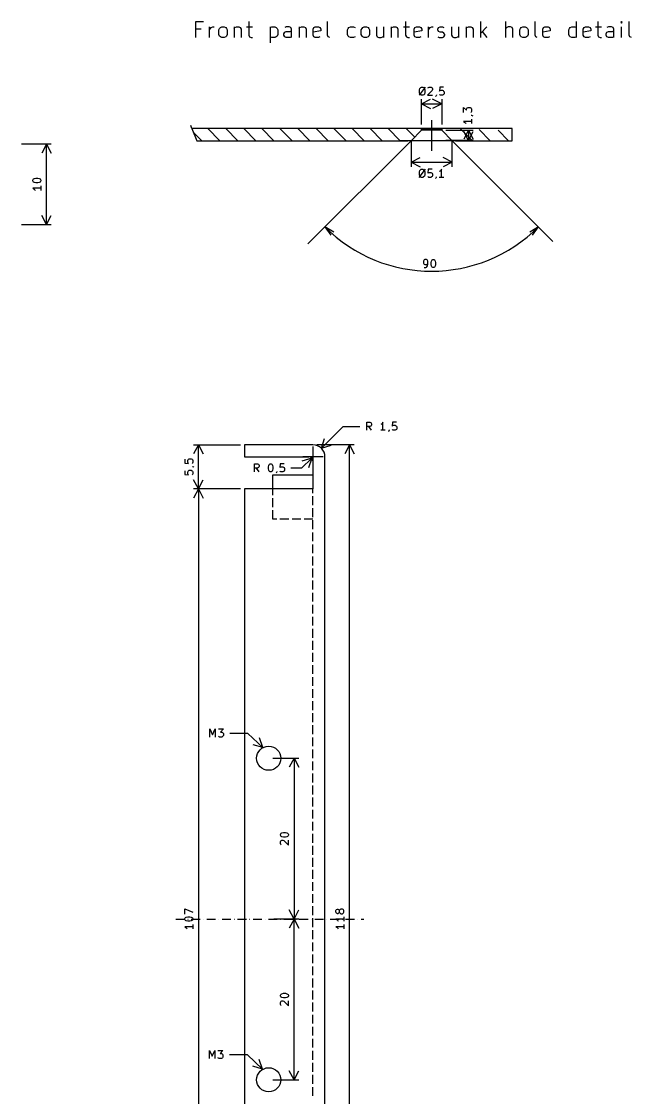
# Model space of a CAD drawing. Extents: x 111 to 500, y -217 to 4.
# Drawn here: x 423.8 to 499.7, y -129.5 to 4.4 of the extents above; entities that cross this region are included whole.
import ezdxf

# ---------------------------------------------------------------- set-up
doc = ezdxf.new("R2010")
doc.units = 0
doc.layers.add('BLACK', color=7, linetype='CONTINUOUS')

msp = doc.modelspace()

# ---------------------------------------------------------------- linework, layer by layer
at = {"layer": 'BLACK', "linetype": 'CONTINUOUS'}
for p, q in [((445.492052, 2.354513), (445.492052, 4.354513)), ((445.492052, 4.354513), (446.444433, 4.354513)), ((452.063481, 4.354513), (452.063481, 2.640228)), ((461.873006, 2.640228), (461.873006, 4.354513)), ((471.587293, 4.354513), (471.587293, 2.640228)), ((480.920627, 2.354513), (480.920627, 4.354513)), ((484.063485, 2.354513), (484.063485, 4.354513)), ((487.682533, 2.640228), (487.682533, 4.354513)), ((492.825391, 2.354513), (492.825391, 4.354513)), ((495.492058, 4.354513), (495.492058, 2.640228)), ((498.444439, 4.354513), (498.349201, 4.259275)), ((498.349201, 4.259275), (498.444439, 4.164037)), ((498.539677, 4.259275), (498.444439, 4.354513)), ((498.444439, 4.354513), (498.444439, 4.164037)), ((498.444439, 4.164037), (498.539677, 4.259275)), ((499.39682, 2.640228), (499.39682, 4.354513)), ((446.158719, 3.402132), (445.492052, 3.402132)), ((447.206338, 2.354513), (447.206338, 3.687847)), ((447.206338, 3.306894), (447.301576, 3.497371)), ((447.301576, 3.497371), (447.396814, 3.592609)), ((447.396814, 3.592609), (447.58729, 3.687847)), ((447.58729, 3.687847), (447.777767, 3.687847)), ((448.349195, 3.306894), (448.444433, 3.497371)), ((448.349195, 2.735466), (448.349195, 3.306894)), ((448.444433, 2.54499), (448.349195, 2.735466)), ((448.444433, 3.497371), (448.539671, 3.592609)), ((448.539671, 3.592609), (448.730147, 3.687847)), ((448.730147, 3.687847), (449.015862, 3.687847)), ((449.015862, 3.687847), (449.206338, 3.592609)), ((449.206338, 3.592609), (449.301576, 3.497371)), ((449.301576, 3.497371), (449.396814, 3.306894)), ((449.396814, 2.735466), (449.301576, 2.54499)), ((449.396814, 3.306894), (449.396814, 2.735466)), ((450.253957, 3.687847), (450.253957, 2.354513)), ((450.253957, 3.497371), (450.349195, 3.592609)), ((450.349195, 3.592609), (450.539671, 3.687847)), ((450.539671, 3.687847), (450.825386, 3.687847)), ((450.825386, 3.687847), (451.015862, 3.592609)), ((451.015862, 3.592609), (451.1111, 3.402132)), ((451.1111, 3.402132), (451.1111, 2.354513)), ((451.777767, 3.687847), (452.539671, 3.687847)), ((454.730148, 3.687847), (454.730148, 1.687847)), ((454.730148, 3.592609), (454.920624, 3.687847)), ((454.920624, 3.687847), (455.301577, 3.687847)), ((455.301577, 3.687847), (455.492053, 3.592609)), ((455.492053, 3.592609), (455.587291, 3.497371)), ((455.587291, 3.497371), (455.682529, 3.306894)), ((455.682529, 2.735466), (455.587291, 2.54499)), ((455.682529, 3.306894), (455.682529, 2.735466)), ((456.444434, 2.830704), (456.539672, 3.02118)), ((456.444434, 2.640228), (456.444434, 2.830704)), ((456.730148, 3.687847), (456.539672, 3.592609)), ((456.539672, 3.02118), (456.730148, 3.116418)), ((457.111101, 3.687847), (456.730148, 3.687847)), ((456.730148, 3.116418), (457.206339, 3.116418)), ((457.301577, 3.592609), (457.111101, 3.687847)), ((457.206339, 3.116418), (457.396815, 3.211656)), ((457.396815, 3.402132), (457.301577, 3.592609)), ((457.396815, 2.354513), (457.396815, 3.402132)), ((458.349196, 3.687847), (458.349196, 2.354513)), ((458.349196, 3.497371), (458.444434, 3.592609)), ((458.444434, 3.592609), (458.63491, 3.687847)), ((458.63491, 3.687847), (458.920625, 3.687847)), ((458.920625, 3.687847), (459.111101, 3.592609)), ((459.111101, 3.592609), (459.206339, 3.402132)), ((459.206339, 3.402132), (459.206339, 2.354513)), ((460.063482, 3.402132), (460.15872, 3.592609)), ((460.063482, 2.640228), (460.063482, 3.402132)), ((461.015863, 3.211656), (460.063482, 3.02118)), ((460.15872, 3.592609), (460.349196, 3.687847)), ((460.349196, 3.687847), (460.730149, 3.687847)), ((460.730149, 3.687847), (460.920625, 3.592609)), ((460.920625, 3.592609), (461.015863, 3.402132)), ((461.015863, 3.402132), (461.015863, 3.211656)), ((464.349197, 3.306894), (464.444435, 3.497371)), ((464.349197, 2.735466), (464.349197, 3.306894)), ((464.444435, 2.54499), (464.349197, 2.735466)), ((464.444435, 3.497371), (464.539673, 3.592609)), ((464.539673, 3.592609), (464.730149, 3.687847)), ((464.730149, 3.687847), (465.111102, 3.687847)), ((465.111102, 3.687847), (465.301578, 3.592609)), ((466.063483, 3.306894), (466.158721, 3.497371)), ((466.063483, 2.735466), (466.063483, 3.306894)), ((466.158721, 2.54499), (466.063483, 2.735466)), ((466.158721, 3.497371), (466.253959, 3.592609)), ((466.253959, 3.592609), (466.444435, 3.687847)), ((466.444435, 3.687847), (466.73015, 3.687847)), ((466.73015, 3.687847), (466.920626, 3.592609)), ((466.920626, 3.592609), (467.015864, 3.497371)), ((467.015864, 3.497371), (467.111102, 3.306894)), ((467.111102, 2.735466), (467.015864, 2.54499)), ((467.111102, 3.306894), (467.111102, 2.735466)), ((467.968245, 3.687847), (467.968245, 2.640228)), ((468.825388, 3.687847), (468.825388, 2.354513)), ((469.777769, 3.687847), (469.777769, 2.354513)), ((469.777769, 3.497371), (469.873007, 3.592609)), ((469.873007, 3.592609), (470.063483, 3.687847)), ((470.063483, 3.687847), (470.349198, 3.687847)), ((470.349198, 3.687847), (470.539674, 3.592609)), ((470.539674, 3.592609), (470.634912, 3.402132)), ((470.634912, 3.402132), (470.634912, 2.354513)), ((471.301579, 3.687847), (472.063483, 3.687847)), ((472.634912, 3.402132), (472.73015, 3.592609)), ((472.634912, 2.640228), (472.634912, 3.402132)), ((473.587293, 3.211656), (472.634912, 3.02118)), ((472.73015, 3.592609), (472.920626, 3.687847)), ((472.920626, 3.687847), (473.301579, 3.687847)), ((473.301579, 3.687847), (473.492055, 3.592609)), ((473.492055, 3.592609), (473.587293, 3.402132)), ((473.587293, 3.402132), (473.587293, 3.211656)), ((474.444436, 2.354513), (474.444436, 3.687847)), ((474.444436, 3.306894), (474.539674, 3.497371)), ((474.539674, 3.497371), (474.634912, 3.592609)), ((474.634912, 3.592609), (474.825388, 3.687847)), ((474.825388, 3.687847), (475.015865, 3.687847)), ((475.587293, 3.402132), (475.682531, 3.592609)), ((475.587293, 3.306894), (475.587293, 3.402132)), ((475.682531, 3.116418), (475.587293, 3.306894)), ((475.682531, 3.592609), (475.873007, 3.687847)), ((475.873007, 3.02118), (475.682531, 3.116418)), ((475.873007, 3.687847), (476.158721, 3.687847)), ((476.158721, 3.02118), (475.873007, 3.02118)), ((476.158721, 3.687847), (476.349198, 3.592609)), ((476.349198, 2.925942), (476.158721, 3.02118)), ((476.444436, 2.735466), (476.349198, 2.925942)), ((476.444436, 2.640228), (476.444436, 2.735466)), ((477.301579, 3.687847), (477.301579, 2.640228)), ((478.158722, 3.687847), (478.158722, 2.354513)), ((479.111103, 3.687847), (479.111103, 2.354513)), ((479.111103, 3.497371), (479.206341, 3.592609)), ((479.206341, 3.592609), (479.396817, 3.687847)), ((479.396817, 3.687847), (479.682532, 3.687847)), ((479.682532, 3.687847), (479.873008, 3.592609)), ((479.873008, 3.592609), (479.968246, 3.402132)), ((479.968246, 3.402132), (479.968246, 2.354513)), ((481.682532, 3.687847), (480.920627, 2.925942)), ((481.111103, 3.116418), (481.682532, 2.354513)), ((484.158723, 3.592609), (484.063485, 3.497371)), ((484.349199, 3.687847), (484.158723, 3.592609)), ((484.634914, 3.687847), (484.349199, 3.687847)), ((484.82539, 3.592609), (484.634914, 3.687847)), ((484.920628, 3.402132), (484.82539, 3.592609)), ((484.920628, 2.354513), (484.920628, 3.402132)), ((485.777771, 3.306894), (485.873009, 3.497371)), ((485.777771, 2.735466), (485.777771, 3.306894)), ((485.873009, 2.54499), (485.777771, 2.735466)), ((485.873009, 3.497371), (485.968247, 3.592609)), ((485.968247, 3.592609), (486.158723, 3.687847)), ((486.158723, 3.687847), (486.444438, 3.687847)), ((486.444438, 3.687847), (486.634914, 3.592609)), ((486.634914, 3.592609), (486.730152, 3.497371)), ((486.730152, 3.497371), (486.82539, 3.306894)), ((486.82539, 2.735466), (486.730152, 2.54499)), ((486.82539, 3.306894), (486.82539, 2.735466)), ((488.634914, 3.402132), (488.730152, 3.592609)), ((488.634914, 2.640228), (488.634914, 3.402132)), ((489.587295, 3.211656), (488.634914, 3.02118)), ((488.730152, 3.592609), (488.920628, 3.687847)), ((488.920628, 3.687847), (489.301581, 3.687847)), ((489.301581, 3.687847), (489.492057, 3.592609)), ((489.492057, 3.592609), (489.587295, 3.402132)), ((489.587295, 3.402132), (489.587295, 3.211656)), ((491.87301, 3.306894), (491.968248, 3.497371)), ((491.87301, 2.735466), (491.87301, 3.306894)), ((491.968248, 2.54499), (491.87301, 2.735466)), ((491.968248, 3.497371), (492.063486, 3.592609)), ((492.063486, 3.592609), (492.253962, 3.687847)), ((492.253962, 3.687847), (492.634915, 3.687847)), ((492.634915, 3.687847), (492.825391, 3.592609)), ((493.682534, 3.402132), (493.777772, 3.592609)), ((493.682534, 2.640228), (493.682534, 3.402132)), ((494.634915, 3.211656), (493.682534, 3.02118)), ((493.777772, 3.592609), (493.968248, 3.687847)), ((493.968248, 3.687847), (494.349201, 3.687847)), ((494.349201, 3.687847), (494.539677, 3.592609)), ((494.539677, 3.592609), (494.634915, 3.402132)), ((494.634915, 3.402132), (494.634915, 3.211656)), ((495.206344, 3.687847), (495.968248, 3.687847)), ((496.539677, 2.830704), (496.634915, 3.02118)), ((496.539677, 2.640228), (496.539677, 2.830704)), ((496.825391, 3.687847), (496.634915, 3.592609)), ((496.634915, 3.02118), (496.825391, 3.116418)), ((497.206344, 3.687847), (496.825391, 3.687847)), ((496.825391, 3.116418), (497.301582, 3.116418)), ((497.39682, 3.592609), (497.206344, 3.687847)), ((497.301582, 3.116418), (497.492058, 3.211656)), ((497.492058, 3.402132), (497.39682, 3.592609)), ((497.492058, 2.354513), (497.492058, 3.402132)), ((498.444439, 2.354513), (498.444439, 3.687847)), ((448.539671, 2.449752), (448.444433, 2.54499)), ((448.730147, 2.354513), (448.539671, 2.449752)), ((449.015862, 2.354513), (448.730147, 2.354513)), ((449.206338, 2.449752), (449.015862, 2.354513)), ((449.301576, 2.54499), (449.206338, 2.449752)), ((452.063481, 2.640228), (452.158719, 2.449752)), ((452.158719, 2.449752), (452.349195, 2.354513)), ((452.349195, 2.354513), (452.539671, 2.354513)), ((454.920624, 2.354513), (454.730148, 2.449752)), ((455.301577, 2.354513), (454.920624, 2.354513)), ((455.492053, 2.449752), (455.301577, 2.354513)), ((455.587291, 2.54499), (455.492053, 2.449752)), ((456.539672, 2.449752), (456.444434, 2.640228)), ((456.730148, 2.354513), (456.539672, 2.449752)), ((457.206339, 2.354513), (456.730148, 2.354513)), ((457.396815, 2.449752), (457.206339, 2.354513)), ((460.15872, 2.449752), (460.063482, 2.640228)), ((460.349196, 2.354513), (460.15872, 2.449752)), ((460.730149, 2.354513), (460.349196, 2.354513)), ((460.920625, 2.449752), (460.730149, 2.354513)), ((461.968244, 2.449752), (461.873006, 2.640228)), ((462.15872, 2.354513), (461.968244, 2.449752)), ((464.539673, 2.449752), (464.444435, 2.54499)), ((464.730149, 2.354513), (464.539673, 2.449752)), ((465.111102, 2.354513), (464.730149, 2.354513)), ((465.301578, 2.449752), (465.111102, 2.354513)), ((466.253959, 2.449752), (466.158721, 2.54499)), ((466.444435, 2.354513), (466.253959, 2.449752)), ((466.73015, 2.354513), (466.444435, 2.354513)), ((466.920626, 2.449752), (466.73015, 2.354513)), ((467.015864, 2.54499), (466.920626, 2.449752)), ((467.968245, 2.640228), (468.063483, 2.449752)), ((468.063483, 2.449752), (468.253959, 2.354513)), ((468.253959, 2.354513), (468.539674, 2.354513)), ((468.539674, 2.354513), (468.73015, 2.449752)), ((468.73015, 2.449752), (468.825388, 2.54499)), ((471.587293, 2.640228), (471.682531, 2.449752)), ((471.682531, 2.449752), (471.873007, 2.354513)), ((471.873007, 2.354513), (472.063483, 2.354513)), ((472.73015, 2.449752), (472.634912, 2.640228)), ((472.920626, 2.354513), (472.73015, 2.449752)), ((473.301579, 2.354513), (472.920626, 2.354513)), ((473.492055, 2.449752), (473.301579, 2.354513)), ((475.587293, 2.449752), (475.777769, 2.354513)), ((475.777769, 2.354513), (476.158721, 2.354513)), ((476.158721, 2.354513), (476.349198, 2.449752)), ((476.349198, 2.449752), (476.444436, 2.640228)), ((477.301579, 2.640228), (477.396817, 2.449752)), ((477.396817, 2.449752), (477.587293, 2.354513)), ((477.587293, 2.354513), (477.873008, 2.354513)), ((477.873008, 2.354513), (478.063484, 2.449752)), ((478.063484, 2.449752), (478.158722, 2.54499)), ((485.968247, 2.449752), (485.873009, 2.54499)), ((486.158723, 2.354513), (485.968247, 2.449752)), ((486.444438, 2.354513), (486.158723, 2.354513)), ((486.634914, 2.449752), (486.444438, 2.354513)), ((486.730152, 2.54499), (486.634914, 2.449752)), ((487.777771, 2.449752), (487.682533, 2.640228)), ((487.968247, 2.354513), (487.777771, 2.449752)), ((488.730152, 2.449752), (488.634914, 2.640228)), ((488.920628, 2.354513), (488.730152, 2.449752)), ((489.301581, 2.354513), (488.920628, 2.354513)), ((489.492057, 2.449752), (489.301581, 2.354513)), ((492.063486, 2.449752), (491.968248, 2.54499)), ((492.253962, 2.354513), (492.063486, 2.449752)), ((492.634915, 2.354513), (492.253962, 2.354513)), ((492.825391, 2.449752), (492.634915, 2.354513)), ((493.777772, 2.449752), (493.682534, 2.640228)), ((493.968248, 2.354513), (493.777772, 2.449752)), ((494.349201, 2.354513), (493.968248, 2.354513)), ((494.539677, 2.449752), (494.349201, 2.354513)), ((495.492058, 2.640228), (495.587296, 2.449752)), ((495.587296, 2.449752), (495.777772, 2.354513)), ((495.777772, 2.354513), (495.968248, 2.354513)), ((496.634915, 2.449752), (496.539677, 2.640228)), ((496.825391, 2.354513), (496.634915, 2.449752)), ((497.301582, 2.354513), (496.825391, 2.354513)), ((497.492058, 2.449752), (497.301582, 2.354513)), ((499.492058, 2.449752), (499.39682, 2.640228)), ((499.682534, 2.354513), (499.492058, 2.449752)), ((474.030476, -3.814819), (473.268572, -4.814819)), ((473.316191, -4.148152), (473.36381, -3.957676)), ((473.36381, -3.957676), (473.459048, -3.862438)), ((473.459048, -3.862438), (473.554286, -3.814819)), ((473.554286, -3.814819), (473.744762, -3.814819)), ((473.744762, -3.814819), (473.84, -3.862438)), ((473.84, -3.862438), (473.935238, -3.957676)), ((473.935238, -3.957676), (473.982857, -4.148152)), ((474.36381, -3.910057), (474.411429, -3.862438)), ((474.411429, -3.862438), (474.506667, -3.814819)), ((474.506667, -3.814819), (474.744762, -3.814819)), ((474.744762, -3.814819), (474.84, -3.862438)), ((474.84, -3.862438), (474.887619, -3.910057)), ((474.887619, -3.910057), (474.935238, -4.005295)), ((474.935238, -4.005295), (474.935238, -4.100533)), ((475.84, -3.814819), (475.792381, -4.291009)), ((476.31619, -3.814819), (475.84, -3.814819)), ((473.316191, -4.481485), (473.316191, -4.148152)), ((473.36381, -4.671961), (473.316191, -4.481485)), ((473.459048, -4.7672), (473.36381, -4.671961)), ((473.554286, -4.814819), (473.459048, -4.7672)), ((473.744762, -4.814819), (473.554286, -4.814819)), ((473.57023, -5.9), (474.696734, -5.313579)), ((473.57023, -8.471316), (473.57023, -5.31358)), ((473.84, -4.7672), (473.744762, -4.814819)), ((473.935238, -4.671961), (473.84, -4.7672)), ((473.982857, -4.481485), (473.935238, -4.671961)), ((473.982857, -4.148152), (473.982857, -4.481485)), ((474.887619, -4.24339), (474.316191, -4.814819)), ((474.316191, -4.814819), (474.935238, -4.814819)), ((474.935238, -4.100533), (474.887619, -4.24339)), ((476.07023, -5.9), (474.943726, -5.313579)), ((475.36381, -4.910057), (475.316191, -4.957676)), ((475.411429, -4.814819), (475.36381, -4.910057)), ((475.411429, -4.7672), (475.411429, -4.814819)), ((475.792381, -4.291009), (475.84, -4.24339)), ((475.84, -4.7672), (475.792381, -4.71958)), ((475.84, -4.24339), (475.935238, -4.195771)), ((475.935238, -4.814819), (475.84, -4.7672)), ((475.935238, -4.195771), (476.173333, -4.195771)), ((476.173333, -4.814819), (475.935238, -4.814819)), ((476.07023, -5.31358), (476.07023, -8.471316)), ((476.173333, -4.195771), (476.268571, -4.24339)), ((476.268571, -4.7672), (476.173333, -4.814819)), ((476.268571, -4.24339), (476.31619, -4.291009)), ((476.31619, -4.71958), (476.268571, -4.7672)), ((476.31619, -4.291009), (476.363809, -4.386247)), ((476.363809, -4.624342), (476.31619, -4.71958)), ((476.363809, -4.386247), (476.363809, -4.624342)), ((473.57023, -5.9), (476.07023, -5.9)), ((473.57023, -5.9), (474.696734, -6.486421)), ((476.07023, -5.9), (474.943726, -6.486421)), ((478.784819, -6.969047), (478.784819, -6.35)), ((478.784819, -6.35), (479.165771, -6.683333)), ((479.165771, -6.540476), (479.21339, -6.445238)), ((479.165771, -6.683333), (479.165771, -6.540476)), ((479.21339, -6.445238), (479.261009, -6.397619)), ((479.261009, -6.397619), (479.356247, -6.35)), ((479.356247, -6.35), (479.594342, -6.35)), ((479.594342, -6.35), (479.68958, -6.397619)), ((479.68958, -6.397619), (479.7372, -6.445238)), ((479.7372, -6.445238), (479.784819, -6.540476)), ((479.784819, -6.540476), (479.784819, -6.82619)), ((474.820177, -7.902415), (474.820177, -9.172416)), ((479.7372, -6.921428), (479.68958, -6.969047)), ((479.784819, -6.82619), (479.7372, -6.921428)), ((479.7372, -7.30238), (479.784819, -7.30238)), ((479.784819, -7.30238), (479.880057, -7.349999)), ((479.784819, -7.778571), (479.784819, -8.349999)), ((479.880057, -7.349999), (479.927676, -7.397618)), ((445.007104, -8.949067), (444.848349, -8.568033)), ((445.007104, -8.949067), (445.197605, -9.457031)), ((473.169286, -8.949067), (445.007104, -8.949067)), ((445.007104, -8.949067), (445.610349, -10.473028)), ((446.975594, -8.949067), (448.467844, -10.473028)), ((449.198096, -8.949067), (450.690336, -10.473028)), ((451.452336, -8.949067), (452.944586, -10.473028)), ((453.706584, -8.949067), (455.198826, -10.473028)), ((455.929076, -8.949067), (457.453074, -10.473028)), ((458.183326, -8.949067), (459.675566, -10.473028)), ((460.437566, -8.949067), (461.929816, -10.473028)), ((462.660066, -8.949067), (464.184056, -10.473028)), ((464.914306, -8.949067), (466.406556, -10.473028)), ((467.168556, -8.949067), (468.660796, -10.473028)), ((469.422796, -8.949067), (470.915046, -10.473028)), ((471.645298, -8.949067), (472.717372, -10.020066)), ((473.57023, -9.171316), (472.27, -10.471546)), ((476.471284, -8.949067), (473.169286, -8.949067)), ((473.57023, -8.971316), (476.07023, -8.971316)), ((473.57023, -9.171316), (473.57023, -8.971316)), ((476.07023, -9.171316), (473.57023, -9.171316)), ((474.820177, -9.172416), (474.820177, -10.474131)), ((476.07023, -8.971316), (476.07023, -9.171316)), ((476.07023, -9.171316), (477.37, -10.471086)), ((476.471284, -8.949067), (476.471175, -8.950165)), ((484.821425, -8.950165), (476.471175, -8.950165)), ((476.57023, -9.171316), (479.99642, -9.171316)), ((478.376174, -8.950165), (479.900177, -10.474131)), ((479.784819, -8.064285), (478.784819, -8.064285)), ((478.784819, -8.064285), (478.927676, -8.159523)), ((479.41, -9.171316), (478.823579, -10.29782)), ((479.41, -10.44), (478.823579, -9.313496)), ((478.927676, -8.159523), (479.022914, -8.254761)), ((479.022914, -8.254761), (479.070533, -8.349999)), ((479.41, -9.171316), (479.41, -10.44)), ((479.41, -9.171316), (479.996421, -10.29782)), ((479.41, -10.44), (479.996421, -9.313496)), ((480.737801, -9.058619), (482.122768, -10.473028)), ((483.102393, -9.171316), (484.377019, -10.473028)), ((484.821425, -10.474131), (484.821425, -8.950165)), ((445.197605, -9.457031), (446.213594, -10.473028)), ((445.610349, -10.473028), (471.867539, -10.473028)), ((472.263484, -10.473065), (459.436516, -23.3)), ((477.773033, -10.473028), (470.915046, -10.473028)), ((472.27, -10.5), (472.27, -13.723392)), ((474.820177, -10.474131), (474.820177, -11.7124)), ((479.99642, -10.44), (476.57023, -10.44)), ((477.37, -10.471086), (489.911219, -23.012273)), ((477.371942, -13.723392), (477.371942, -10.5)), ((477.772927, -10.474131), (484.821425, -10.474131)), ((478.185775, -10.473028), (482.122768, -10.473028)), ((427.48642, -10.9), (423.8, -10.9)), ((426.9, -10.9), (426.313579, -12.026504)), ((426.9, -20.9), (426.9, -10.9)), ((426.9, -10.9), (427.486421, -12.026504)), ((472.27, -13.136972), (473.396504, -12.550551)), ((472.27, -13.136972), (477.371942, -13.136972)), ((472.27, -13.136972), (473.396504, -13.723393)), ((477.371942, -13.136972), (476.245438, -12.550551)), ((477.371942, -13.136972), (476.245438, -13.723393)), ((474.010653, -14.031791), (473.248749, -15.031791)), ((473.296368, -14.365124), (473.343987, -14.174648)), ((473.296368, -14.698457), (473.296368, -14.365124)), ((473.343987, -14.888933), (473.296368, -14.698457)), ((473.343987, -14.174648), (473.439225, -14.07941)), ((473.439225, -14.07941), (473.534463, -14.031791)), ((473.534463, -14.031791), (473.724939, -14.031791)), ((473.724939, -14.031791), (473.820177, -14.07941)), ((473.820177, -14.07941), (473.915415, -14.174648)), ((473.915415, -14.174648), (473.963034, -14.365124)), ((473.963034, -14.698457), (473.915415, -14.888933)), ((473.963034, -14.365124), (473.963034, -14.698457)), ((474.391606, -14.031791), (474.343987, -14.507981)), ((474.343987, -14.507981), (474.391606, -14.460362)), ((474.867796, -14.031791), (474.391606, -14.031791)), ((474.391606, -14.460362), (474.486844, -14.412743)), ((474.486844, -14.412743), (474.724939, -14.412743)), ((474.724939, -14.412743), (474.820177, -14.460362)), ((474.820177, -14.460362), (474.867796, -14.507981)), ((474.867796, -14.507981), (474.915415, -14.603219)), ((474.915415, -14.603219), (474.915415, -14.841314)), ((475.867796, -14.269886), (475.772558, -14.317505)), ((475.963034, -14.174648), (475.867796, -14.269886)), ((476.058272, -14.031791), (475.963034, -14.174648)), ((476.058272, -15.031791), (476.058272, -14.031791)), ((425.204819, -15.37619), (425.252438, -15.280952)), ((425.204819, -15.471428), (425.204819, -15.37619)), ((425.252438, -15.566666), (425.204819, -15.471428)), ((425.252438, -15.280952), (425.300057, -15.233333)), ((425.300057, -15.614285), (425.252438, -15.566666)), ((425.300057, -15.233333), (425.395295, -15.185714)), ((425.395295, -15.661904), (425.300057, -15.614285)), ((425.395295, -15.185714), (425.585771, -15.138095)), ((425.585771, -15.709523), (425.395295, -15.661904)), ((425.585771, -15.138095), (425.823866, -15.138095)), ((425.823866, -15.709523), (425.585771, -15.709523)), ((425.823866, -15.138095), (426.014342, -15.185714)), ((426.014342, -15.661904), (425.823866, -15.709523)), ((426.014342, -15.185714), (426.10958, -15.233333)), ((426.10958, -15.614285), (426.014342, -15.661904)), ((426.10958, -15.233333), (426.1572, -15.280952)), ((426.1572, -15.566666), (426.10958, -15.614285)), ((426.1572, -15.280952), (426.204819, -15.37619)), ((426.204819, -15.471428), (426.1572, -15.566666)), ((426.204819, -15.37619), (426.204819, -15.471428)), ((473.439225, -14.984172), (473.343987, -14.888933)), ((473.534463, -15.031791), (473.439225, -14.984172)), ((473.724939, -15.031791), (473.534463, -15.031791)), ((473.820177, -14.984172), (473.724939, -15.031791)), ((473.915415, -14.888933), (473.820177, -14.984172)), ((474.391606, -14.984172), (474.343987, -14.936552)), ((474.486844, -15.031791), (474.391606, -14.984172)), ((474.724939, -15.031791), (474.486844, -15.031791)), ((474.820177, -14.984172), (474.724939, -15.031791)), ((474.867796, -14.936552), (474.820177, -14.984172)), ((474.915415, -14.841314), (474.867796, -14.936552)), ((475.343987, -15.127029), (475.296368, -15.174648)), ((475.391606, -15.031791), (475.343987, -15.127029)), ((475.391606, -14.984172), (475.391606, -15.031791)), ((476.343986, -15.031791), (475.772558, -15.031791)), ((426.204819, -16.37619), (425.204819, -16.37619)), ((425.204819, -16.37619), (425.347676, -16.471428)), ((425.347676, -16.471428), (425.442914, -16.566666)), ((425.442914, -16.566666), (425.490533, -16.661904)), ((426.204819, -16.090476), (426.204819, -16.661904)), ((426.9, -20.9), (426.313579, -19.773496)), ((426.9, -20.9), (427.486421, -19.773496)), ((423.8, -20.9), (427.48642, -20.9)), ((461.539, -21.202001), (462.301, -22.217999)), ((462.650245, -21.868714), (461.539, -21.202001)), ((488.109498, -21.203287), (487.03, -21.87)), ((487.379248, -22.219285), (488.109498, -21.203287)), ((473.840834, -25.355057), (473.793215, -25.450295)), ((473.888453, -25.307438), (473.840834, -25.355057)), ((473.983691, -25.259819), (473.888453, -25.307438)), ((474.174167, -25.259819), (473.983691, -25.259819)), ((474.269405, -25.307438), (474.174167, -25.259819)), ((474.317024, -25.355057), (474.269405, -25.307438)), ((474.364643, -25.450295), (474.317024, -25.355057)), ((474.793215, -25.450295), (474.840834, -25.355057)), ((474.840834, -25.355057), (474.888453, -25.307438)), ((474.888453, -25.307438), (474.983691, -25.259819)), ((474.983691, -25.259819), (475.078929, -25.259819)), ((475.078929, -25.259819), (475.174167, -25.307438)), ((475.174167, -25.307438), (475.221786, -25.355057)), ((475.221786, -25.355057), (475.269405, -25.450295)), ((473.793215, -25.450295), (473.793215, -25.68839)), ((473.793215, -25.68839), (473.840834, -25.783628)), ((473.840834, -25.783628), (473.888453, -25.831247)), ((473.888453, -25.831247), (473.983691, -25.878866)), ((473.888453, -26.259819), (474.078929, -26.259819)), ((473.983691, -25.878866), (474.174167, -25.878866)), ((474.078929, -26.259819), (474.174167, -26.2122)), ((474.174167, -25.878866), (474.269405, -25.831247)), ((474.174167, -26.2122), (474.221786, -26.16458)), ((474.221786, -26.16458), (474.317024, -26.021723)), ((474.269405, -25.831247), (474.317024, -25.783628)), ((474.317024, -25.783628), (474.364643, -25.68839)), ((474.317024, -26.021723), (474.364643, -25.831247)), ((474.364643, -25.831247), (474.364643, -25.450295)), ((474.745596, -25.640771), (474.793215, -25.450295)), ((474.745596, -25.878866), (474.745596, -25.640771)), ((474.793215, -26.069342), (474.745596, -25.878866)), ((474.840834, -26.16458), (474.793215, -26.069342)), ((474.888453, -26.2122), (474.840834, -26.16458)), ((474.983691, -26.259819), (474.888453, -26.2122)), ((475.078929, -26.259819), (474.983691, -26.259819)), ((475.174167, -26.2122), (475.078929, -26.259819)), ((475.221786, -26.16458), (475.174167, -26.2122)), ((475.269405, -26.069342), (475.221786, -26.16458)), ((475.269405, -25.450295), (475.317024, -25.640771)), ((475.317024, -25.878866), (475.269405, -26.069342)), ((475.317024, -25.640771), (475.317024, -25.878866)), ((466.766667, -46.500082), (466.766667, -45.500082)), ((466.766667, -45.500082), (467.147619, -45.500082)), ((467.147619, -45.500082), (467.242857, -45.547701)), ((468.766667, -45.500082), (468.671429, -45.642939)), ((468.766667, -46.500082), (468.766667, -45.500082)), ((469.957143, -45.500082), (469.909524, -45.976272)), ((470.433333, -45.500082), (469.957143, -45.500082)), ((461.11066, -48.73934), (463.804737, -46.045263)), ((463.804737, -46.045263), (465.903572, -46.045263)), ((467.147619, -46.023891), (466.766667, -46.023891)), ((467.338095, -46.500082), (467.004762, -46.023891)), ((467.242857, -45.976272), (467.147619, -46.023891)), ((467.242857, -45.547701), (467.290476, -45.59532)), ((467.290476, -45.928653), (467.242857, -45.976272)), ((467.290476, -45.59532), (467.338095, -45.690558)), ((467.338095, -45.833415), (467.290476, -45.928653)), ((467.338095, -45.690558), (467.338095, -45.833415)), ((468.576191, -45.738177), (468.480953, -45.785796)), ((469.052381, -46.500082), (468.480953, -46.500082)), ((468.671429, -45.642939), (468.576191, -45.738177)), ((469.480953, -46.59532), (469.433334, -46.642939)), ((469.528572, -46.500082), (469.480953, -46.59532)), ((469.528572, -46.452463), (469.528572, -46.500082)), ((469.909524, -45.976272), (469.957143, -45.928653)), ((469.957143, -46.452463), (469.909524, -46.404843)), ((469.957143, -45.928653), (470.052381, -45.881034)), ((470.052381, -46.500082), (469.957143, -46.452463)), ((470.052381, -45.881034), (470.290476, -45.881034)), ((470.290476, -46.500082), (470.052381, -46.500082)), ((470.290476, -45.881034), (470.385714, -45.928653)), ((470.385714, -46.452463), (470.290476, -46.500082)), ((470.385714, -45.928653), (470.433333, -45.976272)), ((470.433333, -46.404843), (470.385714, -46.452463)), ((470.433333, -45.976272), (470.480952, -46.07151)), ((470.480952, -46.309605), (470.433333, -46.404843)), ((470.480952, -46.07151), (470.480952, -46.309605)), ((461.11066, -48.73934), (461.492556, -47.528119)), ((445.8, -48.3), (445.213579, -49.426504)), ((445.21358, -48.3), (451.05, -48.3)), ((445.8, -53.8), (445.8, -48.3)), ((445.8, -48.3), (446.386421, -49.426504)), ((451.55, -48.3), (451.55, -49.8)), ((460.05, -48.3), (451.55, -48.3)), ((460.049999, -48.530001), (460.049999, -51.070001)), ((460.049999, -48.530001), (460.049999, -51.070001)), ((465.18642, -48.3), (460.55, -48.3)), ((461.11066, -48.73934), (462.321881, -48.357444)), ((464.6, -48.3), (464.013579, -49.426504)), ((464.6, -166.3), (464.6, -48.3)), ((464.6, -48.3), (465.186421, -49.426504)), ((444.104819, -50.097619), (444.104819, -50.573809)), ((444.104819, -50.573809), (444.581009, -50.621428)), ((444.485771, -50.240476), (444.53339, -50.145238)), ((444.485771, -50.478571), (444.485771, -50.240476)), ((444.53339, -50.573809), (444.485771, -50.478571)), ((444.53339, -50.145238), (444.581009, -50.097619)), ((444.581009, -50.621428), (444.53339, -50.573809)), ((444.581009, -50.097619), (444.676247, -50.05)), ((444.676247, -50.05), (444.914342, -50.05)), ((444.914342, -50.05), (445.00958, -50.097619)), ((445.00958, -50.097619), (445.0572, -50.145238)), ((445.0572, -50.573809), (445.00958, -50.621428)), ((445.0572, -50.145238), (445.104819, -50.240476)), ((445.104819, -50.478571), (445.0572, -50.573809)), ((445.104819, -50.240476), (445.104819, -50.478571)), ((451.55, -49.8), (459.55, -49.8)), ((452.792595, -51.669415), (452.792595, -50.669415)), ((452.792595, -50.669415), (453.173547, -50.669415)), ((453.173547, -50.669415), (453.268785, -50.717034)), ((453.268785, -50.717034), (453.316404, -50.764653)), ((453.316404, -50.764653), (453.364023, -50.859891)), ((453.364023, -50.859891), (453.364023, -51.002748)), ((454.506881, -51.050367), (454.5545, -50.859891)), ((454.5545, -50.859891), (454.602119, -50.764653)), ((454.602119, -50.764653), (454.649738, -50.717034)), ((454.649738, -50.717034), (454.744976, -50.669415)), ((454.744976, -50.669415), (454.840214, -50.669415)), ((454.840214, -50.669415), (454.935452, -50.717034)), ((454.935452, -50.717034), (454.983071, -50.764653)), ((454.983071, -50.764653), (455.03069, -50.859891)), ((455.03069, -50.859891), (455.078309, -51.050367)), ((455.983071, -50.669415), (455.935452, -51.145605)), ((456.459261, -50.669415), (455.983071, -50.669415)), ((459.903553, -49.946447), (458.635404, -51.214596)), ((459.903553, -49.946447), (458.692332, -50.328343)), ((461.319999, -49.800001), (458.779999, -49.800001)), ((461.319999, -49.800001), (458.779999, -49.800001)), ((459.903553, -49.946447), (459.521657, -51.157668)), ((460.05, -50.3), (460.05, -53.8)), ((461.55, -164.8), (461.55, -49.8)), ((444.104819, -51.52619), (444.104819, -52.00238)), ((444.104819, -52.00238), (444.581009, -52.049999)), ((444.485771, -51.669047), (444.53339, -51.573809)), ((444.485771, -51.907142), (444.485771, -51.669047)), ((444.53339, -52.00238), (444.485771, -51.907142)), ((444.53339, -51.573809), (444.581009, -51.52619)), ((444.581009, -52.049999), (444.53339, -52.00238)), ((444.581009, -51.52619), (444.676247, -51.478571)), ((444.676247, -51.478571), (444.914342, -51.478571)), ((444.914342, -51.478571), (445.00958, -51.52619)), ((445.00958, -51.52619), (445.0572, -51.573809)), ((445.0572, -52.00238), (445.00958, -52.049999)), ((445.0572, -51.00238), (445.104819, -51.00238)), ((445.0572, -51.573809), (445.104819, -51.669047)), ((445.104819, -51.907142), (445.0572, -52.00238)), ((445.104819, -51.00238), (445.200057, -51.049999)), ((445.104819, -51.669047), (445.104819, -51.907142)), ((445.200057, -51.049999), (445.247676, -51.097618)), ((453.173547, -51.193224), (452.792595, -51.193224)), ((453.364023, -51.669415), (453.03069, -51.193224)), ((453.268785, -51.145605), (453.173547, -51.193224)), ((453.316404, -51.097986), (453.268785, -51.145605)), ((453.364023, -51.002748), (453.316404, -51.097986)), ((454.506881, -51.288462), (454.506881, -51.050367)), ((454.5545, -51.478938), (454.506881, -51.288462)), ((454.602119, -51.574176), (454.5545, -51.478938)), ((454.649738, -51.621796), (454.602119, -51.574176)), ((454.744976, -51.669415), (454.649738, -51.621796)), ((454.840214, -51.669415), (454.744976, -51.669415)), ((454.935452, -51.621796), (454.840214, -51.669415)), ((454.983071, -51.574176), (454.935452, -51.621796)), ((455.03069, -51.478938), (454.983071, -51.574176)), ((455.078309, -51.288462), (455.03069, -51.478938)), ((455.05, -53.8), (455.05, -52.05)), ((455.05, -52.05), (460.05, -52.05)), ((455.078309, -51.050367), (455.078309, -51.288462)), ((455.506881, -51.764653), (455.459262, -51.812272)), ((455.5545, -51.669415), (455.506881, -51.764653)), ((455.5545, -51.621796), (455.5545, -51.669415)), ((455.935452, -51.145605), (455.983071, -51.097986)), ((455.983071, -51.621796), (455.935452, -51.574176)), ((455.983071, -51.097986), (456.078309, -51.050367)), ((456.078309, -51.669415), (455.983071, -51.621796)), ((456.078309, -51.050367), (456.316404, -51.050367)), ((456.316404, -51.669415), (456.078309, -51.669415)), ((456.316404, -51.050367), (456.411642, -51.097986)), ((456.411642, -51.621796), (456.316404, -51.669415)), ((456.411642, -51.097986), (456.459261, -51.145605)), ((456.459261, -51.574176), (456.411642, -51.621796)), ((456.459261, -51.145605), (456.50688, -51.240843)), ((456.50688, -51.478938), (456.459261, -51.574176)), ((456.50688, -51.240843), (456.50688, -51.478938)), ((458.635404, -51.214596), (457.322357, -51.214596)), ((445.8, -53.8), (445.213579, -52.673496)), ((445.8, -53.8), (446.386421, -52.673496)), ((445.8, -53.8), (445.213579, -54.926504)), ((451.05, -53.8), (445.21358, -53.8)), ((445.8, -53.8), (445.8, -160.8)), ((445.8, -53.8), (446.386421, -54.926504)), ((451.55, -53.8), (451.55, -160.8)), ((460.05, -53.8), (451.55, -53.8)), ((455.05, -54.55), (455.05, -53.8)), ((460.05, -54.3), (460.05, -53.8)), ((460.05, -55.8), (460.05, -54.7)), ((455.05, -56.05), (455.05, -54.95)), ((460.05, -57.3), (460.05, -56.2)), ((455.05, -57.55), (455.05, -56.45)), ((455.55, -57.55), (455.05, -57.55)), ((457.05, -57.55), (455.95, -57.55)), ((458.55, -57.55), (457.45, -57.55)), ((460.05, -57.55), (458.95, -57.55)), ((460.05, -58.8), (460.05, -57.7)), ((460.05, -60.3), (460.05, -59.2)), ((460.05, -61.8), (460.05, -60.7)), ((460.05, -63.3), (460.05, -62.2)), ((460.05, -64.8), (460.05, -63.7)), ((460.05, -66.3), (460.05, -65.2)), ((460.05, -67.8), (460.05, -66.7)), ((460.05, -69.3), (460.05, -68.2)), ((460.05, -70.8), (460.05, -69.7)), ((460.05, -72.3), (460.05, -71.2)), ((460.05, -73.8), (460.05, -72.7)), ((460.05, -75.3), (460.05, -74.2)), ((460.05, -76.8), (460.05, -75.7)), ((460.05, -78.3), (460.05, -77.2)), ((460.05, -79.8), (460.05, -78.7)), ((460.05, -81.3), (460.05, -80.2)), ((460.05, -82.8), (460.05, -81.7)), ((447.240476, -84.654819), (447.240476, -83.654819)), ((447.240476, -83.654819), (447.573809, -84.369104)), ((447.573809, -84.369104), (447.907142, -83.654819)), ((447.907142, -83.654819), (447.907142, -84.654819)), ((448.288095, -83.654819), (448.907142, -83.654819)), ((448.907142, -83.654819), (448.573809, -84.035771)), ((448.573809, -84.035771), (448.716666, -84.035771)), ((448.716666, -84.035771), (448.811904, -84.08339)), ((448.811904, -84.08339), (448.859523, -84.131009)), ((448.859523, -84.131009), (448.907142, -84.226247)), ((448.907142, -84.226247), (448.907142, -84.464342)), ((451.95, -84.2), (449.722619, -84.2)), ((453.834472, -85.958841), (451.95, -84.2)), ((460.05, -84.3), (460.05, -83.2)), ((448.335714, -84.6072), (448.288095, -84.55958)), ((448.430952, -84.654819), (448.335714, -84.6072)), ((448.716666, -84.654819), (448.430952, -84.654819)), ((448.811904, -84.6072), (448.716666, -84.654819)), ((448.859523, -84.55958), (448.811904, -84.6072)), ((448.907142, -84.464342), (448.859523, -84.55958)), ((453.834472, -85.958841), (452.61081, -85.618913)), ((453.834472, -85.958841), (453.411061, -84.761501)), ((460.05, -85.8), (460.05, -84.7)), ((460.05, -87.3), (460.05, -86.2)), ((455.05, -87.3), (458.28642, -87.3)), ((457.7, -87.3), (457.113579, -88.426504)), ((457.7, -87.3), (457.7, -107.3)), ((457.7, -87.3), (458.286421, -88.426504)), ((460.05, -88.8), (460.05, -87.7)), ((460.05, -90.3), (460.05, -89.2)), ((460.05, -91.8), (460.05, -90.7)), ((460.05, -93.3), (460.05, -92.2)), ((460.05, -94.8), (460.05, -93.7)), ((460.05, -96.3), (460.05, -95.2)), ((456.004819, -96.77619), (456.052438, -96.680952)), ((456.004819, -96.871428), (456.004819, -96.77619)), ((456.052438, -96.966666), (456.004819, -96.871428)), ((456.004819, -97.680952), (456.052438, -97.585714)), ((456.004819, -97.919047), (456.004819, -97.680952)), ((456.052438, -96.680952), (456.100057, -96.633333)), ((456.100057, -97.014285), (456.052438, -96.966666)), ((456.052438, -97.585714), (456.100057, -97.538095)), ((456.100057, -96.633333), (456.195295, -96.585714)), ((456.195295, -97.061904), (456.100057, -97.014285)), ((456.100057, -97.538095), (456.195295, -97.490476)), ((456.195295, -96.585714), (456.385771, -96.538095)), ((456.385771, -97.109523), (456.195295, -97.061904)), ((456.195295, -97.490476), (456.290533, -97.490476)), ((456.290533, -97.490476), (456.43339, -97.538095)), ((456.385771, -96.538095), (456.623866, -96.538095)), ((456.623866, -97.109523), (456.385771, -97.109523)), ((456.43339, -97.538095), (457.004819, -98.109523)), ((456.623866, -96.538095), (456.814342, -96.585714)), ((456.814342, -97.061904), (456.623866, -97.109523)), ((456.814342, -96.585714), (456.90958, -96.633333)), ((456.90958, -97.014285), (456.814342, -97.061904)), ((456.90958, -96.633333), (456.9572, -96.680952)), ((456.9572, -96.966666), (456.90958, -97.014285)), ((456.9572, -96.680952), (457.004819, -96.77619)), ((457.004819, -96.871428), (456.9572, -96.966666)), ((457.004819, -96.77619), (457.004819, -96.871428)), ((457.004819, -98.109523), (457.004819, -97.490476)), ((460.05, -97.8), (460.05, -96.7)), ((456.052438, -98.014285), (456.004819, -97.919047)), ((456.100057, -98.061904), (456.052438, -98.014285)), ((460.05, -99.3), (460.05, -98.2)), ((460.05, -100.8), (460.05, -99.7)), ((460.05, -102.3), (460.05, -101.2)), ((460.05, -103.8), (460.05, -102.7)), ((460.05, -105.3), (460.05, -104.2)), ((460.05, -106.8), (460.05, -105.7)), ((444.104819, -106.680951), (444.104819, -106.014285)), ((444.104819, -106.014285), (445.104819, -106.442856)), ((444.200057, -107.109523), (444.295295, -107.061904)), ((444.295295, -107.061904), (444.485771, -107.014285)), ((444.485771, -107.014285), (444.723866, -107.014285)), ((444.723866, -107.014285), (444.914342, -107.061904)), ((444.914342, -107.061904), (445.00958, -107.109523)), ((457.7, -107.3), (457.113579, -106.173496)), ((457.7, -107.3), (458.286421, -106.173496)), ((462.904819, -106.25238), (462.952438, -106.157142)), ((462.904819, -106.442856), (462.904819, -106.25238)), ((462.952438, -106.538094), (462.904819, -106.442856)), ((462.952438, -106.157142), (463.000057, -106.109523)), ((463.000057, -106.585713), (462.952438, -106.538094)), ((463.000057, -106.109523), (463.095295, -106.061904)), ((463.095295, -106.633332), (463.000057, -106.585713)), ((463.095295, -106.061904), (463.142914, -106.061904)), ((463.142914, -106.633332), (463.095295, -106.633332)), ((463.142914, -106.061904), (463.238152, -106.109523)), ((463.238152, -106.585713), (463.142914, -106.633332)), ((463.238152, -106.109523), (463.285771, -106.157142)), ((463.285771, -106.538094), (463.238152, -106.585713)), ((463.285771, -106.157142), (463.33339, -106.25238)), ((463.33339, -106.442856), (463.285771, -106.538094)), ((463.381009, -106.157142), (463.33339, -106.25238)), ((463.33339, -106.25238), (463.33339, -106.442856)), ((463.33339, -106.442856), (463.381009, -106.538094)), ((463.428628, -106.109523), (463.381009, -106.157142)), ((463.381009, -106.538094), (463.428628, -106.585713)), ((463.523866, -106.061904), (463.428628, -106.109523)), ((463.428628, -106.585713), (463.523866, -106.633332)), ((463.714342, -106.061904), (463.523866, -106.061904)), ((463.523866, -106.633332), (463.714342, -106.633332)), ((463.80958, -106.109523), (463.714342, -106.061904)), ((463.714342, -106.633332), (463.80958, -106.585713)), ((463.8572, -106.157142), (463.80958, -106.109523)), ((463.80958, -106.585713), (463.8572, -106.538094)), ((463.904819, -106.25238), (463.8572, -106.157142)), ((463.8572, -106.538094), (463.904819, -106.442856)), ((463.904819, -106.442856), (463.904819, -106.25238)), ((463.904819, -107.014285), (463.904819, -107.585713)), ((443, -107.3), (444.1, -107.3)), ((444.104819, -107.25238), (444.152438, -107.157142)), ((444.104819, -107.347618), (444.104819, -107.25238)), ((444.152438, -107.442856), (444.104819, -107.347618)), ((445.104819, -108.25238), (444.104819, -108.25238)), ((444.104819, -108.25238), (444.247676, -108.347618)), ((444.152438, -107.157142), (444.200057, -107.109523)), ((444.200057, -107.490475), (444.152438, -107.442856)), ((444.295295, -107.538094), (444.200057, -107.490475)), ((444.247676, -108.347618), (444.342914, -108.442856)), ((444.485771, -107.585713), (444.295295, -107.538094)), ((444.723866, -107.585713), (444.485771, -107.585713)), ((444.5, -107.3), (444.52, -107.3)), ((444.914342, -107.538094), (444.723866, -107.585713)), ((445.00958, -107.490475), (444.914342, -107.538094)), ((444.92, -107.3), (446.02, -107.3)), ((445.00958, -107.109523), (445.0572, -107.157142)), ((445.0572, -107.442856), (445.00958, -107.490475)), ((445.0572, -107.157142), (445.104819, -107.25238)), ((445.104819, -107.347618), (445.0572, -107.442856)), ((445.104819, -107.25238), (445.104819, -107.347618)), ((445.104819, -107.966666), (445.104819, -108.538094)), ((446.42, -107.3), (446.44, -107.3)), ((446.84, -107.3), (447.94, -107.3)), ((448.34, -107.3), (448.36, -107.3)), ((448.76, -107.3), (449.86, -107.3)), ((450.26, -107.3), (450.28, -107.3)), ((450.68, -107.3), (451.78, -107.3)), ((452.18, -107.3), (452.2, -107.3)), ((452.6, -107.3), (453.7, -107.3)), ((454.1, -107.3), (454.12, -107.3)), ((454.52, -107.3), (455.62, -107.3)), ((458.28642, -107.3), (455.2, -107.3)), ((456.02, -107.3), (456.04, -107.3)), ((456.44, -107.3), (457.54, -107.3)), ((458.28642, -107.3), (456.55, -107.3)), ((457.7, -107.3), (457.113579, -108.426504)), ((457.7, -127.3), (457.7, -107.3)), ((457.7, -107.3), (458.286421, -108.426504)), ((457.94, -107.3), (457.96, -107.3)), ((458.36, -107.3), (459.46, -107.3)), ((459.86, -107.3), (459.88, -107.3)), ((460.05, -108.3), (460.05, -107.2)), ((460.28, -107.3), (461.38, -107.3)), ((461.78, -107.3), (461.8, -107.3)), ((462.2, -107.3), (463.3, -107.3)), ((463.904819, -107.299999), (462.904819, -107.299999)), ((462.904819, -107.299999), (463.047676, -107.395237)), ((463.904819, -108.25238), (462.904819, -108.25238)), ((462.904819, -108.25238), (463.047676, -108.347618)), ((463.047676, -107.395237), (463.142914, -107.490475)), ((463.047676, -108.347618), (463.142914, -108.442856)), ((463.142914, -107.490475), (463.190533, -107.585713)), ((463.7, -107.3), (463.72, -107.3)), ((463.904819, -107.966666), (463.904819, -108.538094)), ((464.12, -107.3), (465.22, -107.3)), ((465.62, -107.3), (465.64, -107.3)), ((466.04, -107.3), (466.4, -107.3)), ((444.342914, -108.442856), (444.390533, -108.538094)), ((460.05, -109.8), (460.05, -108.7)), ((463.142914, -108.442856), (463.190533, -108.538094)), ((460.05, -111.3), (460.05, -110.2)), ((460.05, -112.8), (460.05, -111.7)), ((460.05, -114.3), (460.05, -113.2)), ((460.05, -115.8), (460.05, -114.7)), ((460.05, -117.3), (460.05, -116.2)), ((456.004819, -116.77619), (456.052438, -116.680952)), ((456.004819, -116.871428), (456.004819, -116.77619)), ((456.052438, -116.966666), (456.004819, -116.871428)), ((456.004819, -117.680952), (456.052438, -117.585714)), ((456.004819, -117.919047), (456.004819, -117.680952)), ((456.052438, -116.680952), (456.100057, -116.633333)), ((456.100057, -117.014285), (456.052438, -116.966666)), ((456.052438, -117.585714), (456.100057, -117.538095)), ((456.100057, -116.633333), (456.195295, -116.585714)), ((456.195295, -117.061904), (456.100057, -117.014285)), ((456.100057, -117.538095), (456.195295, -117.490476)), ((456.195295, -116.585714), (456.385771, -116.538095)), ((456.385771, -117.109523), (456.195295, -117.061904)), ((456.195295, -117.490476), (456.290533, -117.490476)), ((456.290533, -117.490476), (456.43339, -117.538095)), ((456.385771, -116.538095), (456.623866, -116.538095)), ((456.623866, -117.109523), (456.385771, -117.109523)), ((456.43339, -117.538095), (457.004819, -118.109523)), ((456.623866, -116.538095), (456.814342, -116.585714)), ((456.814342, -117.061904), (456.623866, -117.109523)), ((456.814342, -116.585714), (456.90958, -116.633333)), ((456.90958, -117.014285), (456.814342, -117.061904)), ((456.90958, -116.633333), (456.9572, -116.680952)), ((456.9572, -116.966666), (456.90958, -117.014285)), ((456.9572, -116.680952), (457.004819, -116.77619)), ((457.004819, -116.871428), (456.9572, -116.966666)), ((457.004819, -116.77619), (457.004819, -116.871428)), ((457.004819, -118.109523), (457.004819, -117.490476)), ((460.05, -118.8), (460.05, -117.7)), ((456.052438, -118.014285), (456.004819, -117.919047)), ((456.100057, -118.061904), (456.052438, -118.014285)), ((460.05, -120.3), (460.05, -119.2)), ((460.05, -121.8), (460.05, -120.7)), ((460.05, -123.3), (460.05, -122.2)), ((447.190476, -124.654819), (447.190476, -123.654819)), ((447.190476, -123.654819), (447.523809, -124.369104)), ((447.523809, -124.369104), (447.857142, -123.654819)), ((447.857142, -123.654819), (447.857142, -124.654819)), ((448.238095, -123.654819), (448.857142, -123.654819)), ((448.857142, -123.654819), (448.523809, -124.035771)), ((448.523809, -124.035771), (448.666666, -124.035771)), ((448.666666, -124.035771), (448.761904, -124.08339)), ((448.761904, -124.08339), (448.809523, -124.131009)), ((448.809523, -124.131009), (448.857142, -124.226247)), ((448.857142, -124.464342), (448.809523, -124.55958)), ((448.857142, -124.226247), (448.857142, -124.464342)), ((451.9, -124.2), (449.672619, -124.2)), ((453.784472, -125.958841), (451.9, -124.2)), ((460.05, -124.8), (460.05, -123.7)), ((448.285714, -124.6072), (448.238095, -124.55958)), ((448.380952, -124.654819), (448.285714, -124.6072)), ((448.666666, -124.654819), (448.380952, -124.654819)), ((448.761904, -124.6072), (448.666666, -124.654819)), ((448.809523, -124.55958), (448.761904, -124.6072)), ((453.784472, -125.958841), (452.56081, -125.618913)), ((453.784472, -125.958841), (453.361061, -124.761501)), ((460.05, -126.3), (460.05, -125.2)), ((457.7, -127.3), (457.113579, -126.173496)), ((457.7, -127.3), (458.286421, -126.173496)), ((460.05, -127.8), (460.05, -126.7)), ((455.05, -127.3), (458.28642, -127.3)), ((460.05, -129.3), (460.05, -128.2))]:
    msp.add_line(p, q, dxfattribs=at)
at = {"layer": 'BLACK'}
for centre in [(454.55, -87.3), (454.55, -127.3)]:
    msp.add_circle(centre, 1.5, dxfattribs=at)
for centre, radius, start, end in [((474.820177, -7.902413), 18.802586, -134.99999569, -45.00000431), ((460.05, -49.8), 1.5, 0, 90), ((459.55, -50.3), 0.5, 0, 90)]:
    msp.add_arc(centre, radius, start, end, dxfattribs=at)

doc.saveas('drawing.dxf')
